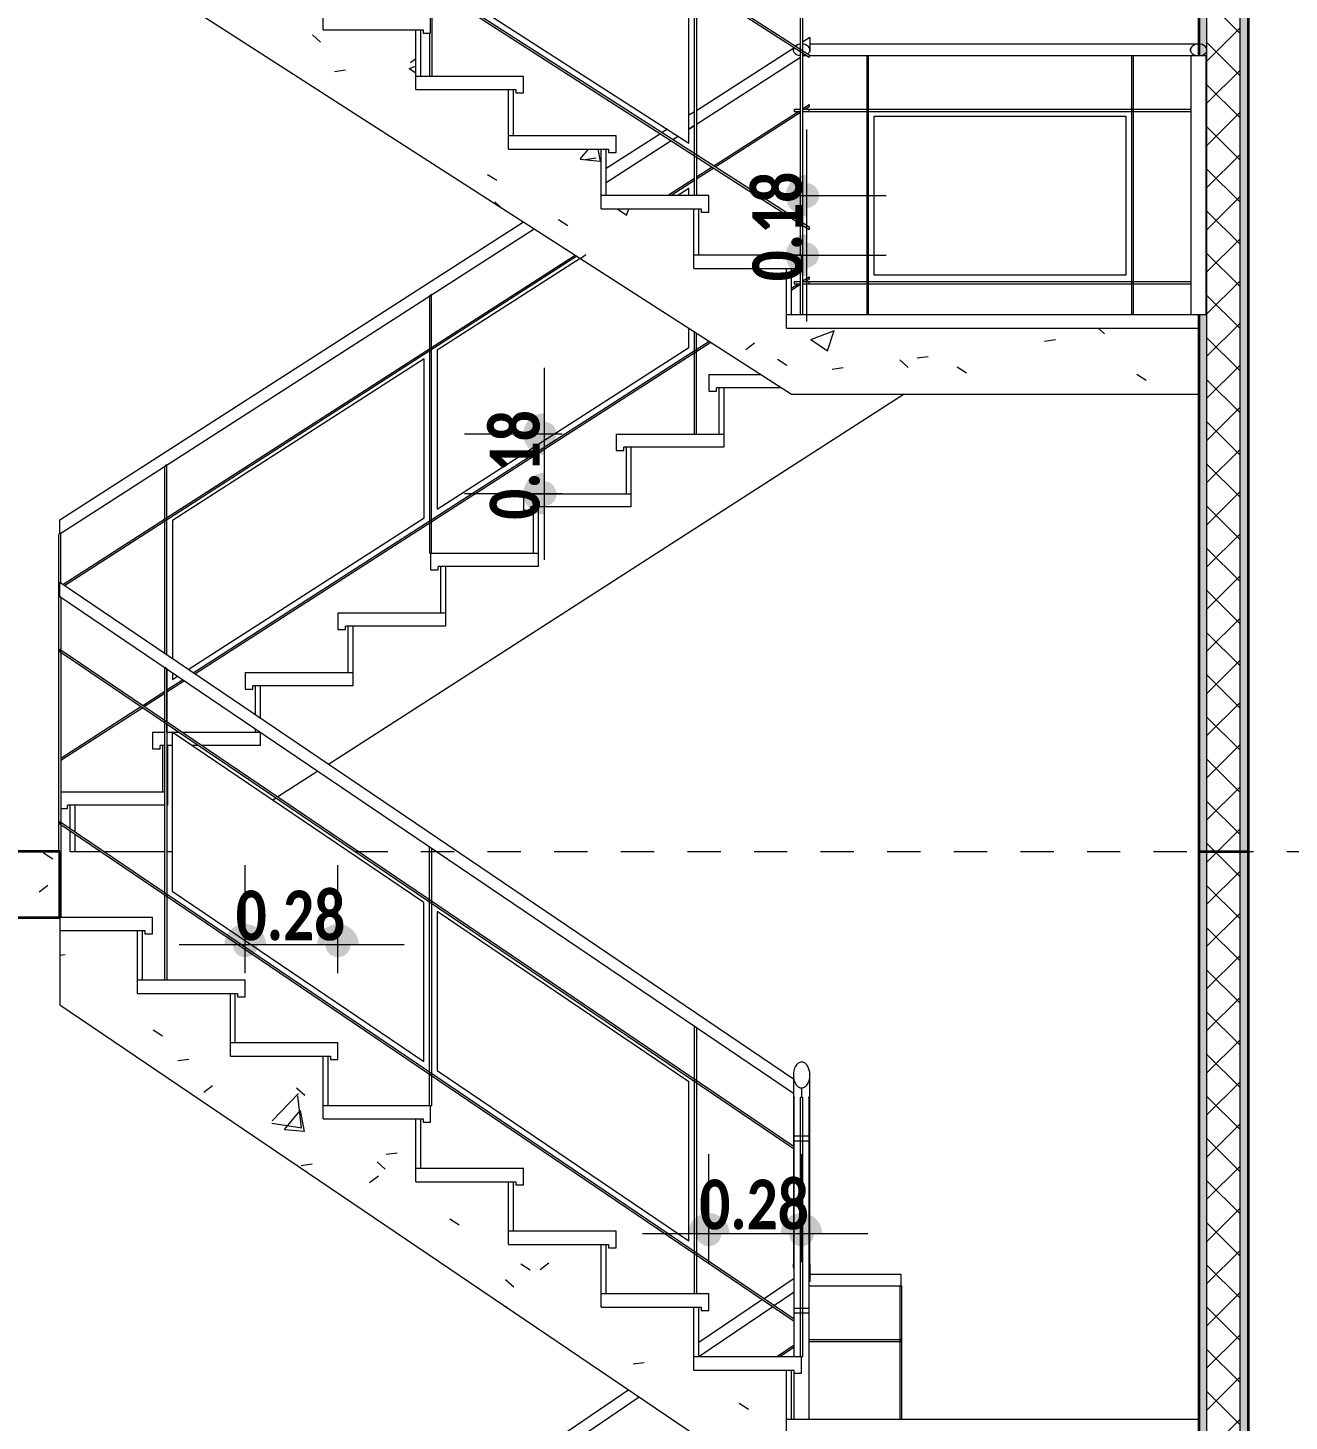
# Model space of a CAD drawing. Header units: metres. Extents: x -144 to 1000, y -717 to 29.
# Drawn here: x 346.503 to 350.29, y -639.877 to -635.694 of the extents above; entities that cross this region are included whole.
import ezdxf

# ---------------------------------------------------------------- set-up
doc = ezdxf.new("R2010")
doc.units = ezdxf.units.M
doc.linetypes.add('Punto 1 mm', pattern=[0.07499999999999998, 0, -0.07499999999999998])
doc.layers.get('0').update_dxf_attribs({"color": 1})
for name, color, linetype, lineweight in [('A-ANNO-DIMS', 1, 'Continuous', 9), ('A-FLOR', 2, 'Continuous', 9), ('A-FLOR-HRAL', 1, 'Continuous', 9), ('A-FLOR-LEVL', 51, 'Continuous', 9), ('A-FLOR-PATT', 8, 'Continuous', 50), ('A-WALL', 4, 'Continuous', 9), ('S-STRS', 1, 'Continuous', 9)]:
    doc.layers.add(name, color=color, linetype=linetype, lineweight=lineweight)
doc.layers.add('A-WALL-PATT', color=7, linetype='Continuous', lineweight=35, true_color=0x9c9c9c)
doc.styles.add('Calibri_B_2', font='calibrib.ttf', dxfattribs={"height": 0.135})

msp = doc.modelspace()

# ---------------------------------------------------------------- hatches: boundary and pattern name
at = {"layer": 'A-WALL-PATT', "true_color": 0x747474}
for points in [[(350.0187104751728, -638.1666720366891), (350.0435683758385, -638.1666720366891), (350.0435683758385, -634.9450881103955), (350.0187104751728, -634.9450881103955), (350.0187104751728, -635.7778277827063), (350.0410825857741, -635.7778277827063), (350.0410825857741, -636.5558800735423), (350.0187104751728, -636.5558800735423), (350.0187104751728, -638.0385124364736)], [(350.0187104751728, -652.1865280121972), (350.0435683758385, -652.1865280121972), (350.0435683758385, -638.1666720366891), (350.0187104751728, -638.1666720366891), (350.0187104751728, -650.898450001562)]]:
    msp.add_hatch(color=8, dxfattribs=at).paths.add_polyline_path(points)
at = {"layer": 'A-WALL-PATT', "lineweight": 5, "true_color": 0x747474}
for points in [[(350.1429999785012, -638.1666720366891), (350.1678578791668, -638.1666720366891), (350.1678578791668, -634.9450881103955), (350.1429999785012, -634.9450881103955), (350.1429999785012, -638.0385124364736)], [(350.1429999785012, -652.1865280121972), (350.1678578791668, -652.1865280121972), (350.1678578791668, -638.1666720366891), (350.1429999785012, -638.1666720366891), (350.1429999785012, -650.898450001562)]]:
    msp.add_hatch(color=8, dxfattribs=at).paths.add_polyline_path(points)

# ---------------------------------------------------------------- linework, layer by layer
at = {"linetype": 'ByBlock', "const_width": 0.09943160266323191}
for points in [[(348.8411069722549, -636.1854973536217, 1), (348.8411069722549, -636.2103552542874, 1)], [(348.0527373418279, -636.9014048927972, 1), (348.0527373418279, -636.9262627934629, 1)], [(347.4463154826715, -638.4469491786047, 1), (347.4214575820058, -638.4469491786047, 1)], [(348.838357919956, -639.3146847757278, 1), (348.8135000192904, -639.3146847757278, 1)]]:
    msp.add_lwpolyline(points, format="xyb", dxfattribs=at)
at = {"linetype": 'ByBlock'}
for points in [[(348.8411069722549, -636.3644742384174, 0.09943199999999999, 0.09943199999999999, 0.9999999999999999), (348.8411069722549, -636.3893321390831, 0, 0, 0)], [(348.0527373418279, -637.080381777593, 0.09943199999999999, 0.09943199999999999, 0.9999999999999999), (348.0527373418279, -637.1052396782586, 0, 0, 0)], [(347.1679069952204, -638.4469491786047, 0.09943199999999999, 0.09943199999999999, 0.9999999999999999), (347.1430490945547, -638.4469491786047, 0, 0, 0)], [(348.5599494325049, -639.3146847757278, 0.09943199999999999, 0.09943199999999999, 0.9999999999999999), (348.5350915318393, -639.3146847757278, 0, 0, 0)]]:
    msp.add_lwpolyline(points, format="xyseb", dxfattribs=at)
at = {"layer": 'A-ANNO-DIMS'}
for p, q in [((348.8411069722549, -635.9990630986329), (348.8411069722549, -636.5757663940719)), ((348.7865548177631, -636.1979263039509), (349.0797428186395, -636.1979263039509)), ((348.7865548177631, -636.3769031887466), (349.0797428186395, -636.3769031887466)), ((348.0527373418279, -636.7149706378011), (348.0527373418279, -637.2916739332475)), ((348.1072894963124, -636.9138338431264), (347.814101495436, -636.9138338431264)), ((348.1072894963124, -637.0928107279221), (347.814101495436, -637.0928107279221)), ((347.1554780448839, -638.5318080855839), (347.1554780448839, -638.2083133322128)), ((347.4338865323423, -638.5318080855839), (347.4338865323423, -638.2083133322128)), ((347.6327497376676, -638.4469491786047), (346.9566148395513, -638.4469491786047)), ((348.5475204821685, -639.399543682707), (348.5475204821685, -639.0760489293286)), ((348.8259289696268, -639.399543682707), (348.8259289696268, -639.0760489293286)), ((349.0247921749522, -639.3146847757278), (348.3486572768431, -639.3146847757278))]:
    msp.add_line(p, q, dxfattribs=at)
at = {"layer": 'A-FLOR', "lineweight": 35}
for p, q in [((346.5986610699745, -638.1666720366964), (342.7598671918802, -638.1666720366964)), ((346.5986610699745, -638.3655352420217), (346.5986610699745, -638.1666720366964)), ((342.7598671918802, -638.3655352420217), (346.5986610699745, -638.3655352420217))]:
    msp.add_line(p, q, dxfattribs=at)
at = {"layer": 'A-FLOR-HRAL'}
for p, q in [((346.5986610699745, -634.3286121738827), (348.8486988066413, -635.7750650046044)), ((346.5986610699745, -634.335704481088), (348.8486988066413, -635.7821573118024)), ((346.5986610699745, -634.8456565077329), (348.8486988066413, -636.2921093384473)), ((346.5986610699745, -634.8527488149382), (348.8486988066413, -636.2992016456526)), ((347.7154768310772, -634.8884020150188), (347.7154768310772, -635.8399725343668)), ((348.5049637562313, -636.1979263039582), (348.5049637562313, -635.395673642776)), ((348.5109296523931, -635.3995088617346), (348.5109296523931, -636.1979263039582)), ((347.7323802035369, -635.5545896302108), (348.4880603837789, -636.0403840317929)), ((348.4880603837789, -636.0403840317929), (348.4880603837789, -635.5631123390092)), ((348.8233437479555, -636.3769031887466), (348.8233437479555, -635.6004743352357)), ((348.8293096441173, -635.6043095541943), (348.8293096441173, -636.5558800735423)), ((347.7095109349227, -635.8399725343668), (347.7095109349227, -635.7107114509024)), ((348.5109296523931, -635.9422409173101), (348.8031896624723, -635.7543594822607)), ((348.8020920348406, -635.7565552699496), (348.8014687953744, -635.7604272522337)), ((348.8014687953744, -635.7604272522337), (348.801984074589, -635.7569032614672)), ((348.8020920348406, -635.7642992345252), (348.8014687953744, -635.7604272522337)), ((348.8036889660559, -635.7532394261987), (348.8020920348406, -635.7565552699496)), ((348.8108280484792, -635.7468229697013), (348.8078369888515, -635.7487979350815)), ((348.8155412571484, -635.7447499160014), (348.8108280484792, -635.7468229697013)), ((348.8207952927603, -635.7434629893949), (348.8155412571484, -635.7447499160014)), ((348.8197362457556, -635.7437223929999), (348.8233437479555, -635.7414032844433)), ((348.8233092909193, -635.743156313755), (348.8207952927603, -635.7434629893949)), ((348.8511845967057, -635.7235055959652), (348.8293096441173, -635.7375680654848)), ((348.8318580993125, -635.7434629893949), (348.8293441011463, -635.743156313755)), ((348.8371121349244, -635.7447499160014), (348.8318580993125, -635.7434629893949)), ((348.8418253435937, -635.7468229697013), (348.8371121349244, -635.7447499160014)), ((348.8457613853659, -635.7495781989462), (348.8418253435937, -635.7468229697013)), ((348.8487228906577, -635.7528774450154), (348.8457613853659, -635.7495781989462)), ((348.8505613572322, -635.7565552699496), (348.8487228906577, -635.7528774450154)), ((348.8511845967057, -635.7604272522337), (348.8505613572322, -635.7565552699496)), ((348.8505613572322, -635.7642992345252), (348.8511845967057, -635.7604272522337)), ((348.8506693174838, -635.7569032614672), (348.8511845967057, -635.7604272522337)), ((350.0187104751728, -635.7430267217685), (348.8511845967057, -635.7430267217685)), ((349.9944758139807, -635.7565552699496), (349.9938525745072, -635.7604272522337)), ((349.9938525745072, -635.7604272522337), (349.9944758139807, -635.7642992345252)), ((349.9963142805552, -635.7528774450154), (349.9944758139807, -635.7565552699496)), ((349.999275785847, -635.7495781989462), (349.9963142805552, -635.7528774450154)), ((350.0032118276192, -635.7468229697013), (349.999275785847, -635.7495781989462)), ((350.0079250362885, -635.7447499160014), (350.0032118276192, -635.7468229697013)), ((350.0131790719004, -635.7434629893949), (350.0079250362885, -635.7447499160014)), ((350.0187104751728, -635.7430267217685), (350.0131790719004, -635.7434629893949)), ((350.0242418784526, -635.7434629893949), (350.0187104751728, -635.7430267217685)), ((350.0294959140572, -635.7447499160014), (350.0242418784526, -635.7434629893949)), ((350.0342091227337, -635.7468229697013), (350.0294959140572, -635.7447499160014)), ((350.038145164506, -635.7495781989462), (350.0342091227337, -635.7468229697013)), ((350.0411066697905, -635.7528774450154), (350.038145164506, -635.7495781989462)), ((350.0429451363723, -635.7565552699496), (350.0411066697905, -635.7528774450154)), ((350.0435683758385, -635.7604272522337), (350.0429451363723, -635.7565552699496)), ((350.0429451363723, -635.7642992345252), (350.0435683758385, -635.7604272522337)), ((348.5109296523931, -635.9836127093265), (348.8233437479555, -635.7827750764598)), ((348.8020920348406, -635.7642992345252), (348.8039305014152, -635.7679770594593)), ((348.8039305014152, -635.7679770594593), (348.8068920067069, -635.7712763055285)), ((348.8068920067069, -635.7712763055285), (348.8108280484792, -635.7740315347662)), ((348.8108280484792, -635.7740315347662), (348.8155412571484, -635.7761045884733)), ((348.8155412571484, -635.7761045884733), (348.8207952927603, -635.7773915150726)), ((348.8207952927603, -635.7773915150726), (348.8233092909193, -635.7776981907198)), ((348.8229460215423, -635.9394041370294), (348.8229460215423, -635.7830307577285)), ((348.8293096441173, -635.7789398575012), (348.8318742488971, -635.7772911830004)), ((348.8293441011463, -635.7776981907198), (348.8318580993125, -635.7773915150726)), ((348.8310395382484, -635.7778277827063), (348.8419639835972, -635.7778277827063)), ((348.8318580993125, -635.7773915150726), (348.8371121349244, -635.7761045884733)), ((348.8371121349244, -635.7761045884733), (348.8384615294833, -635.7756128141016)), ((348.8444502593536, -635.7723352717774), (348.8457613853659, -635.7712763055285)), ((348.8457613853659, -635.7712763055285), (348.8487228906577, -635.7679770594593)), ((348.8486988066413, -635.7750650046044), (348.8486988066413, -635.7821573118024)), ((348.8486988066413, -635.7778277827063), (350.0410825857741, -635.7778277827063)), ((348.8487228906577, -635.7679770594593), (348.8505613572322, -635.7642992345252)), ((348.8511845967057, -635.7648773879816), (348.8498403884203, -635.7657415218825)), ((349.0216103636683, -635.7778277827063), (349.0216103636683, -636.5558800735423)), ((349.0275762598301, -636.5558800735423), (349.0275762598301, -635.7778277827063)), ((349.8170631849696, -635.7778277827063), (349.8170631849696, -636.5558800735423)), ((349.8230290811314, -636.5558800735423), (349.8230290811314, -635.7778277827063)), ((349.9944758139807, -635.7642992345252), (349.9963142805552, -635.7679770594593)), ((349.9963142805552, -635.7679770594593), (349.999275785847, -635.7712763055285)), ((349.9963383645716, -636.5558800735423), (349.9963383645716, -635.7778277827063)), ((349.999275785847, -635.7712763055285), (350.0032118276192, -635.7740315347662)), ((350.0032118276192, -635.7740315347662), (350.0079250362885, -635.7761045884733)), ((350.0079250362885, -635.7761045884733), (350.0131790719004, -635.7773915150726)), ((350.0131790719004, -635.7773915150726), (350.0187104751728, -635.7778277827063)), ((350.0187104751728, -635.7778277827063), (350.0242418784526, -635.7773915150726)), ((350.0242418784526, -635.7773915150726), (350.0294959140572, -635.7761045884733)), ((350.0294959140572, -635.7761045884733), (350.0342091227337, -635.7740315347662)), ((350.0342091227337, -635.7740315347662), (350.038145164506, -635.7712763055285)), ((350.038145164506, -635.7712763055285), (350.0411066697905, -635.7679770594593)), ((350.0410825857741, -636.5558800735423), (350.0410825857741, -635.7778277827063)), ((350.0411066697905, -635.7679770594593), (350.0429451363723, -635.7642992345252)), ((348.8293096441173, -635.9372308462814), (348.8486988066413, -635.9247663846661)), ((348.8486988066413, -635.9247663846661), (348.8486988066413, -635.9318586918714)), ((348.5049637562313, -635.9460761362686), (348.4880603837789, -635.956942589987)), ((348.5629876203654, -636.1084378615603), (348.8166486867101, -635.9453700331912)), ((348.8233437479555, -635.9481583724526), (348.5685038592981, -636.1119840151557)), ((348.8039545854388, -635.9394041370294), (348.8039545854388, -635.9453700331912)), ((348.8233437479555, -635.9394041370294), (348.8039545854388, -635.9394041370294)), ((348.8039545854388, -635.9453700331912), (348.8233437479555, -635.9453700331912)), ((348.8229460215423, -636.2755539766047), (348.8229460215423, -635.9453700331912)), ((349.9963383645716, -635.9394041370294), (348.8293096441173, -635.9394041370294)), ((348.8293096441173, -635.9453700331912), (349.9963383645716, -635.9453700331912)), ((348.8486988066413, -635.9318586918714), (348.8369614474993, -635.9394041370294)), ((348.8486988066413, -635.9453700331912), (348.8486988066413, -635.9394041370294)), ((349.0444796322824, -636.4365621503428), (349.0444796322824, -635.9592904575663)), ((349.0444796322824, -635.9592904575663), (349.8001598125245, -635.9592904575663)), ((349.8001598125245, -635.9592904575663), (349.8001598125245, -636.4365621503428)), ((348.4021781074678, -636.0121526247574), (348.2392825139084, -636.116871220617)), ((348.4231614845974, -635.9986633108899), (348.4076943464004, -636.0086064711547)), ((348.4880603837789, -635.9983143820107), (348.5049637562313, -635.9874479282851)), ((348.5047648930247, -635.9875757689194), (348.4880603837789, -635.9983143820107)), ((348.5047648930247, -636.0710089654137), (348.5047648930247, -635.9875757689194)), ((348.2392825139084, -636.1582430126334), (348.434356167925, -636.0328385207729)), ((348.4398724068649, -636.0292923671702), (348.4553395450546, -636.0193492068981)), ((348.5047648930247, -636.1979263039582), (348.5047648930247, -636.0781012726118)), ((348.5109296523931, -636.141903698114), (348.5574713814256, -636.1119840151557)), ((348.5629876203654, -636.1155301687584), (348.5109296523931, -636.148996005312)), ((348.4237833766363, -636.1979263039509), (348.5049637562313, -636.1457389170725)), ((348.5049637562313, -636.1528312242706), (348.4348158545015, -636.1979263039509)), ((348.487861520565, -636.1766195319549), (348.4547176530157, -636.1979263039582)), ((348.487861520565, -636.1979263039582), (348.487861520565, -636.1766195319549)), ((346.5986610699745, -637.1715564345766), (347.9907483197874, -636.2766432025571)), ((346.5986610699745, -637.212928226593), (348.0229263802446, -636.2973290985653)), ((348.8229460215423, -636.3769031887466), (348.8229460215423, -636.28264628381)), ((348.8486988066413, -636.2921093384473), (348.8486988066413, -636.2992016456526)), ((346.6073495250946, -637.3656337799446), (348.1460415937379, -636.3764745929554)), ((348.1515578326778, -636.3800207465581), (346.6127236483205, -637.3692712936434)), ((348.1615087319349, -636.3864177532203), (347.7321813403303, -636.662413933537)), ((348.8229460215423, -636.4564484708796), (348.8229460215423, -636.4266189900852)), ((348.8233437479555, -636.5558800735423), (348.8233437479555, -636.4266189900852)), ((348.7960994888251, -636.4756245656797), (348.8166486867101, -636.4624143670414)), ((348.8233437479555, -636.4652027063028), (348.7960994888251, -636.482716872885)), ((348.8039545854388, -636.4564484708796), (348.8039545854388, -636.4624143670414)), ((348.8233437479555, -636.4564484708796), (348.8039545854388, -636.4564484708796)), ((348.8039545854388, -636.4624143670414), (348.8233437479555, -636.4624143670414)), ((348.8229460215423, -636.5558800735423), (348.8229460215423, -636.4624143670414)), ((348.8293096441173, -636.4542751801316), (348.8486988066413, -636.4418107185163)), ((349.9963383645716, -636.4564484708796), (348.8293096441173, -636.4564484708796)), ((348.8293096441173, -636.4624143670414), (349.9963383645716, -636.4624143670414)), ((348.8486988066413, -636.4489030257216), (348.8369614474993, -636.4564484708796)), ((348.8486988066413, -636.4418107185163), (348.8486988066413, -636.4489030257216)), ((348.8486988066413, -636.4624143670414), (348.8486988066413, -636.4564484708796)), ((349.8001598125245, -636.4365621503428), (349.0444796322824, -636.4365621503428)), ((347.7152779678779, -636.4951030779382), (347.7093120717161, -636.498938296904)), ((347.7093120717161, -637.2717876127178), (347.7093120717161, -636.498938296904)), ((347.7152779678779, -637.2717876127178), (347.7152779678779, -636.4951030779382)), ((350.0410825857741, -636.5558800735423), (349.9963383645716, -636.5558800735423)), ((348.487861520565, -636.6538912247386), (348.487861520565, -636.5962159744929)), ((346.9991345799624, -637.6308162928078), (348.5481871867357, -636.6349967598842)), ((348.5537034256683, -636.6385429134868), (347.0045087032029, -637.6344538064993)), ((348.5047648930247, -636.9138338431264), (348.5047648930247, -636.6070824282112)), ((348.5107307891865, -636.9138338431264), (348.5107307891865, -636.6109176471698)), ((347.7321813403303, -637.1396856263207), (348.487861520565, -636.6538912247386)), ((347.7321813403303, -636.662413933537), (347.7321813403303, -637.1396856263207)), ((347.6924086992638, -636.6879820599395), (346.936728519029, -637.1737764615216)), ((347.6924086992638, -637.1652537527232), (347.6924086992638, -636.6879820599395)), ((348.5047648930247, -636.9138338431264), (348.5107307891865, -636.9138338431264)), ((346.9198251465693, -637.0064656059228), (346.9138592504075, -637.0103008248814)), ((346.9138592504075, -637.5730970768898), (346.9138592504075, -637.0103008248814)), ((346.9198251465693, -637.5771351363189), (346.9198251465693, -637.0064656059228)), ((346.936728519029, -637.1737764615216), (346.936728519029, -637.5885763047015)), ((346.9838848374836, -637.6207333781538), (347.6924086992638, -637.1652537527232)), ((346.6016440180517, -637.2110106171137), (346.5956781218899, -637.2148458360796)), ((346.5956781218899, -638.1668265640371), (346.5956781218899, -637.2148458360796)), ((346.6016440180517, -637.3617719667498), (346.6016440180517, -637.2110106171137)), ((347.7093120717161, -637.2717876127178), (347.7152779678779, -637.2717876127178)), ((348.8014687953744, -638.8507390803177), (346.5986610699745, -637.3597529370425)), ((346.6016440180517, -637.4037953911582), (346.5956781218899, -637.399757331729)), ((346.5986610699745, -637.4017763614436), (348.8014687953744, -638.8927625047261)), ((346.6016440180517, -637.4037953911582), (346.6016440180517, -638.3646602439155)), ((346.5986610699745, -637.5669455496434), (346.5986610699745, -637.5597415340351)), ((346.5986610699745, -637.5597415340351), (348.8039545854388, -639.0524102020688)), ((346.5986610699745, -637.5669455496434), (348.8039545854388, -639.0596142176844)), ((346.9196311047178, -637.6190272221036), (346.913665208556, -637.6149891626744)), ((346.913665208556, -638.5531030172831), (346.913665208556, -637.6149891626744)), ((346.9196311047178, -637.6190272221036), (346.9196311047178, -638.5531030172831)), ((346.9198251465693, -637.7771237333116), (346.9198251465693, -637.61915856072)), ((346.936728519029, -637.6305997291026), (346.936728519029, -637.6510481543053)), ((346.936728519029, -637.6510481543053), (346.9522231040444, -637.6410873496468)), ((346.84759526637, -637.7282344229723), (346.913665208556, -637.6857608887046)), ((346.9196311047178, -637.6819256697534), (346.9672917600017, -637.6512866770688)), ((346.9728124571536, -637.6548299646718), (346.9196311047178, -637.6890179769587)), ((346.913665208556, -637.69285319591), (346.8529693896032, -637.731871936671)), ((346.6016440180517, -637.8863459397514), (346.8421364972362, -637.7317436317069)), ((346.8475106204694, -637.7353811453984), (346.6016440180517, -637.8934382469567)), ((346.9198251465693, -637.8087182670977), (346.9198251465693, -637.7843277489271)), ((346.9365344771702, -637.8083198836146), (346.9365344771702, -638.2855915763982)), ((347.692214657405, -638.3198074113213), (346.9365344771702, -637.8083198836146)), ((346.5986610699745, -638.0839898834936), (346.5986610699745, -638.0767858678853)), ((346.5986610699745, -638.0767858678853), (348.8039545854388, -639.569454535919)), ((346.5986610699745, -638.0839898834936), (348.8039545854388, -639.5766585515346)), ((347.7150839260264, -638.1575664846284), (347.7091180298646, -638.1535284251993)), ((347.7091180298646, -638.929988564011), (347.7091180298646, -638.1535284251993)), ((347.7150839260264, -638.1575664846284), (347.7150839260264, -638.929988564011)), ((346.9365344771702, -638.2855915763982), (347.692214657405, -638.797079104105)), ((347.692214657405, -638.797079104105), (347.692214657405, -638.3198074113213)), ((347.7319872984715, -638.3467278075157), (347.7319872984715, -638.8239995002994)), ((348.4876674787135, -638.8582153352297), (347.7319872984715, -638.3467278075157)), ((348.5105367473277, -638.6958430699203), (348.5045708511659, -638.6918050104912)), ((348.5045708511659, -639.4953168841137), (348.5045708511659, -638.6918050104912)), ((348.5105367473277, -638.6958430699203), (348.5105367473277, -639.4953168841137)), ((347.7319872984715, -638.8239995002994), (348.4876674787135, -639.3354870280134)), ((348.4876674787135, -639.3354870280134), (348.4876674787135, -638.8582153352297)), ((348.8014687953744, -638.8378523761246), (348.8014687953744, -639.0507276773103)), ((348.8511845967057, -639.4047698130787), (348.8511845967057, -638.8378523761246)), ((348.82632669604, -638.8767261502842), (348.82632669604, -638.9054446894122)), ((347.7122950198006, -638.929988564011), (347.7150839260264, -638.929988564011)), ((348.8039545854388, -639.6837596574885), (348.8039545854388, -638.9054446894122)), ((348.8061247223429, -638.9054446894122), (348.8039545854388, -638.9054446894122)), ((348.8285238339938, -638.9054446894122), (348.8225579378393, -638.9054446894122)), ((348.8225579378393, -639.6837596574885), (348.8225579378393, -638.9054446894122)), ((348.8285238339938, -638.9054446894122), (348.8285238339938, -639.6837596574885)), ((348.8486988066413, -638.9054446894122), (348.8455534931979, -638.9054446894122)), ((348.8486988066413, -639.8722024308488), (348.8486988066413, -638.9054446894122)), ((348.8486988066413, -639.0217952510836), (348.8039545854388, -639.0217952510836)), ((348.8014687953744, -639.0579316929186), (348.8014687953744, -639.4047698130787)), ((348.8039545854388, -639.0351234022207), (348.8486988066413, -639.0351234022207)), ((348.8498940133702, -639.4164025330363), (348.8511845967057, -639.4155289924936)), ((348.8511845967057, -639.4362346258174), (349.1244135643772, -639.4362346258174)), ((349.1244135643772, -639.4362346258174), (349.1244135643772, -639.4710356867479)), ((348.7138635121353, -639.5084757494449), (348.8039545854388, -639.447496962978)), ((348.8511845967057, -639.4575524168947), (348.8486988066413, -639.4592349416605)), ((348.8486988066413, -639.4710356867479), (349.1273965124617, -639.4710356867479)), ((349.1214306162999, -639.4710356867479), (349.1214306162999, -639.8722024308488)), ((349.1273965124617, -639.8722024308488), (349.1273965124617, -639.4710356867479)), ((348.7085418458935, -639.5120777572563), (348.517691001374, -639.6412565145918)), ((348.8039545854388, -639.4895203873791), (348.7449065651942, -639.5294874616491)), ((348.517691001374, -639.6832799389929), (348.7395848989524, -639.5330894694605)), ((348.8486988066413, -639.5388395849266), (348.8039545854388, -639.5388395849266)), ((348.8039545854388, -639.5521677360709), (348.8486988066413, -639.5521677360709)), ((348.7503626304804, -639.6837596574885), (348.8039545854388, -639.6474855599706)), ((349.1244135643772, -639.6326120410711), (348.8486988066413, -639.6326120410711)), ((349.1244135643772, -639.6385779372329), (348.8486988066413, -639.6385779372329)), ((349.1244135643772, -639.6326120410711), (349.1244135643772, -639.6385779372329)), ((348.8039545854388, -639.6546895755862), (348.7610059629567, -639.6837596574885)), ((348.8259289696268, -639.6837596574885), (348.8285238339938, -639.6837596574885)), ((348.8039545854388, -639.8722024308488), (348.8039545854388, -639.7334754588198)), ((348.307544725654, -639.7834955223559), (346.5986610699745, -640.9401656310117)), ((346.5986610699745, -640.9821890554201), (348.3385877787202, -639.8045072345601))]:
    msp.add_line(p, q, dxfattribs=at)
for points, knots in [([(348.8511845967057, -635.7235055959652), (348.8511845967057, -635.7235099304132), (348.8511845967057, -635.7238522736704), (348.8511845967057, -635.7253975539177), (348.8511845967057, -635.7278823726417), (348.8511845967057, -635.7322853410121), (348.8511845967057, -635.7394307692491), (348.8511845967057, -635.7481579683415), (348.8511845967057, -635.755405727931), (348.8511845967057, -635.7606727491846), (348.8511845967057, -635.7640895356278), (348.8511845967057, -635.7648708863096), (348.8511845967057, -635.7648773879816)], [0, 0, 0, 0, 0.07142857142857142, 0.1428571428571428, 0.2142857142857143, 0.2857142857142857, 0.4285714285714285, 0.5714285714285714, 0.6785714285714286, 0.7857142857142857, 0.8928571428571428, 1, 1, 1, 1]), ([(349.9944758139807, -635.7642992345252), (349.9940622811243, -635.7630303426092), (349.9936621131399, -635.7605466979483), (349.9940255568124, -635.75806305328), (349.9943671159833, -635.756905416875)], [0.4285714285714285, 0.4285714285714285, 0.4285714285714285, 0.4285714285714285, 0.5, 0.5648734118704691, 0.5648734118704691, 0.5648734118704691, 0.5648734118704691]), ([(346.5986610699745, -637.212928226593), (346.5986610699745, -637.212923892145), (346.5986610699745, -637.2125815488878), (346.5986610699745, -637.2110362686406), (346.5986610699745, -637.2085514499238), (346.5986610699745, -637.2041484815461), (346.5986610699745, -637.1970030533091), (346.5986610699745, -637.188275854224), (346.5986610699745, -637.1810280946272), (346.5986610699745, -637.175761073381), (346.5986610699745, -637.1723442869304), (346.5986610699745, -637.1715629362559), (346.5986610699745, -637.1715564345766)], [0, 0, 0, 0, 0.07142857142857142, 0.1428571428571428, 0.2142857142857143, 0.2857142857142857, 0.4285714285714285, 0.5714285714285714, 0.6785714285714286, 0.7857142857142857, 0.8928571428571428, 1, 1, 1, 1]), ([(346.5986610699745, -637.4017763614436), (346.5986610699745, -637.4017719587252), (346.5986610699745, -637.4014242233432), (346.5986610699745, -637.3998546039336), (346.5986610699745, -637.3973306477171), (346.5986610699745, -637.39285832975), (346.5986610699745, -637.3856003564113), (346.5986610699745, -637.3767356983196), (346.5986610699745, -637.3693737818364), (346.5986610699745, -637.3640238016058), (346.5986610699745, -637.3605531985711), (346.5986610699745, -637.3597595411236), (346.5986610699745, -637.3597529370425)], [0, 0, 0, 0, 0.07142857142857142, 0.1428571428571428, 0.2142857142857143, 0.2857142857142857, 0.4285714285714285, 0.5714285714285714, 0.6785714285714286, 0.7857142857142857, 0.8928571428571428, 1, 1, 1, 1]), ([(348.82632669604, -638.7989786019723), (348.8244366670021, -638.7989867474505), (348.8207629468213, -638.7996300926795), (348.8154464422166, -638.8025340463544), (348.8106988272245, -638.8072036169367), (348.8054024439168, -638.8154778607975), (348.8012639692513, -638.8289057839036), (348.8012660078582, -638.8453064996254), (348.8048809183799, -638.858926188758), (348.8105297612617, -638.8688262580733), (348.8167285664074, -638.8741706084954), (348.8221340415964, -638.8763551893396), (348.8249091742598, -638.8767200411792), (348.82632669604, -638.8767261502842)], [0, 0, 0, 0, 0.07142857142857142, 0.1428571428571428, 0.2142857142857143, 0.2857142857142857, 0.4285714285714285, 0.5714285714285714, 0.6785714285714286, 0.7857142857142857, 0.8928571428571428, 0.9464285714285714, 1, 1, 1, 1]), ([(348.82632669604, -638.8767261502842), (348.8282167250707, -638.876718004806), (348.8318904452515, -638.8760746595697), (348.8372069498635, -638.8731707059021), (348.8419545648483, -638.8685011353198), (348.847250948156, -638.860226891459), (348.8513894228288, -638.8467989683456), (348.8513873842146, -638.8303982526238), (348.8477724737002, -638.8167785634985), (348.8421236308111, -638.8068784941831), (348.8359248256654, -638.801534143761), (348.8305193504764, -638.7993495629096), (348.827744217813, -638.7989847110773), (348.82632669604, -638.7989786019723)], [0, 0, 0, 0, 0.07142857142857142, 0.1428571428571428, 0.2142857142857143, 0.2857142857142857, 0.4285714285714285, 0.5714285714285714, 0.6785714285714286, 0.7857142857142857, 0.8928571428571428, 0.9464285714285714, 1, 1, 1, 1]), ([(348.8014687953744, -638.8507390803177), (348.8014687953744, -638.850743483036), (348.8014687953744, -638.8510912184254), (348.8014687953744, -638.8526608378277), (348.8014687953744, -638.8551847940369), (348.8014687953744, -638.859657112004), (348.8014687953744, -638.8669150853427), (348.8014687953744, -638.8757797434416), (348.8014687953744, -638.8831416599248), (348.8014687953744, -638.8884916401482), (348.8014687953744, -638.8919622431902), (348.8014687953744, -638.8927559006377), (348.8014687953744, -638.8927625047261)], [0, 0, 0, 0, 0.07142857142857142, 0.1428571428571428, 0.2142857142857143, 0.2857142857142857, 0.4285714285714285, 0.5714285714285714, 0.6785714285714286, 0.7857142857142857, 0.8928571428571428, 1, 1, 1, 1]), ([(348.8511845967057, -639.4155289924936), (348.8511845967057, -639.4155333952119), (348.8511845967057, -639.415881130594), (348.8511845967057, -639.4174507500109), (348.8511845967057, -639.41997470622), (348.8511845967057, -639.4244470241799), (348.8511845967057, -639.4317049975186), (348.8511845967057, -639.4405696556248), (348.8511845967057, -639.4479315721007), (348.8511845967057, -639.4532815523241), (348.8511845967057, -639.4567521553661), (348.8511845967057, -639.4575458128209), (348.8511845967057, -639.4575524168947)], [0, 0, 0, 0, 0.07142857142857142, 0.1428571428571428, 0.2142857142857143, 0.2857142857142857, 0.4285714285714285, 0.5714285714285714, 0.6785714285714286, 0.7857142857142857, 0.8928571428571428, 1, 1, 1, 1])]:
    msp.add_open_spline(points, degree=3, knots=knots, dxfattribs=at)
for points in [[(348.8039332957321, -639.4216332764306), (348.8031263755163, -639.4190134836215), (348.8018850184433, -639.4134941325362), (348.8014717269596, -639.4076784177566), (348.8014718196262, -639.4047703735384)], [(348.8511815724466, -639.404769252619), (348.8511814797873, -639.4076772968299), (348.8507678176518, -639.413493758894), (348.8495283138525, -639.4190153518255), (348.848721449305, -639.4216351486655)]]:
    msp.add_open_spline(points, degree=3, dxfattribs=at)
at = {"layer": 'A-FLOR-LEVL', "color": 251, "linetype": 'Punto 1 mm', "true_color": 0x6c6c6c}
msp.add_line((347.4832599765193, -638.1666720366891), (354.0183689237581, -638.1666720366891), dxfattribs=at)
at = {"layer": 'A-FLOR-PATT', "color": 8, "lineweight": 5, "true_color": 0x828282}
for p, q in [((346.5493434302095, -638.1712145141107), (346.5774616087926, -638.1891277694783)), ((346.5366686353716, -638.2880386964214), (346.5631185727159, -638.2677429456642))]:
    msp.add_line(p, q, dxfattribs=at)
at = {"layer": 'A-WALL'}
for p, q in [((350.0435683758385, -652.1865280121972), (350.0435683758385, -602.9281120528292)), ((350.1429999785012, -652.1865280121972), (350.1429999785012, -602.9281120528292))]:
    msp.add_line(p, q, dxfattribs=at)
at = {"layer": 'A-WALL', "lineweight": 35}
for p, q in [((350.1678578791668, -652.1865280121972), (350.1678578791668, -602.9281120528292)), ((350.0187104751728, -633.3342961472488), (350.0187104751728, -635.7778277827063)), ((350.0187104751728, -636.5558800735423), (350.0187104751728, -652.1865280121972)), ((350.0187104751728, -638.1666720366891), (350.1678578791668, -638.1666720366891))]:
    msp.add_line(p, q, dxfattribs=at)
at = {"layer": 'A-WALL-PATT', "color": 1, "lineweight": 5, "true_color": 0xff0000}
for p, q in [((350.1429999785012, -635.7114259284178), (350.0435683758385, -635.6119943257552)), ((350.0435683758385, -635.79397791714), (350.1429999785012, -635.6945463144773)), ((350.1429999785012, -635.837981697329), (350.0435683758385, -635.7385500946664)), ((350.0435683758385, -635.9205336860512), (350.1429999785012, -635.8211020833885)), ((350.1429999785012, -635.9645374662475), (350.0435683758385, -635.8651058635776)), ((350.0435683758385, -636.0470894549696), (350.1429999785012, -635.9476578522997)), ((350.1429999785012, -636.0910932351587), (350.0435683758385, -635.9916616324888)), ((350.0435683758385, -636.1736452238808), (350.1429999785012, -636.0742136212109)), ((350.1429999785012, -636.2176490040699), (350.0435683758385, -636.1182174014073)), ((350.0435683758385, -636.300200992792), (350.1429999785012, -636.2007693901294)), ((350.1429999785012, -636.3442047729811), (350.0435683758385, -636.2447731703185)), ((350.0435683758385, -636.4267567617032), (350.1429999785012, -636.3273251590406)), ((350.1429999785012, -636.4707605418923), (350.0435683758385, -636.3713289392297)), ((350.0435683758385, -636.5533125306144), (350.1429999785012, -636.4538809279518)), ((350.1429999785012, -636.5973163108108), (350.0435683758385, -636.4978847081481)), ((350.0435683758385, -636.6798682995329), (350.1429999785012, -636.580436696863)), ((350.1429999785012, -636.723872079722), (350.0435683758385, -636.6244404770594)), ((350.0435683758385, -636.8064240684441), (350.1429999785012, -636.7069924657815)), ((350.1429999785012, -636.8504278486332), (350.0435683758385, -636.7509962459778)), ((350.0435683758385, -636.9329798373553), (350.1429999785012, -636.8335482346927)), ((350.1429999785012, -636.9769836175517), (350.0435683758385, -636.877552014889)), ((350.0435683758385, -637.0595356062665), (350.1429999785012, -636.9601040036111)), ((350.1429999785012, -637.1035393864629), (350.0435683758385, -637.0041077838002)), ((350.0435683758385, -637.186091375185), (350.1429999785012, -637.0866597725224)), ((350.1429999785012, -637.2300951553814), (350.0435683758385, -637.1306635527114)), ((350.0435683758385, -637.3126471440962), (350.1429999785012, -637.2132155414336)), ((350.1429999785012, -637.3566509242926), (350.0435683758385, -637.2572193216299)), ((350.0435683758385, -637.4392029130074), (350.1429999785012, -637.339771310352)), ((350.1429999785012, -637.4832066932038), (350.0435683758385, -637.3837750905411)), ((350.0435683758385, -637.5657586819259), (350.1429999785012, -637.4663270792632)), ((350.1429999785012, -637.609762462115), (350.0435683758385, -637.5103308594523)), ((350.0435683758385, -637.6923144508371), (350.1429999785012, -637.5928828481744)), ((350.1429999785012, -637.7363182310335), (350.0435683758385, -637.6368866283635)), ((350.0435683758385, -637.8188702197556), (350.1429999785012, -637.7194386170856)), ((350.1429999785012, -637.8628739999447), (350.0435683758385, -637.7634423972747)), ((350.0435683758385, -637.9454259886668), (350.1429999785012, -637.8459943859968)), ((350.1429999785012, -637.9894297688559), (350.0435683758385, -637.8899981661932)), ((350.0435683758385, -638.071981757578), (350.1429999785012, -637.9725501549153)), ((350.1429999785012, -638.1159855377671), (350.0435683758385, -638.0165539351044)), ((350.0754338656459, -638.1666720366891), (350.1429999785012, -638.0991059238265)), ((350.1429999785012, -638.2425413066856), (350.0435683758385, -638.1431097040229)), ((350.0435683758385, -638.1985375264892), (350.0754338656459, -638.1666720366891)), ((350.0435683758385, -638.3250932954077), (350.1429999785012, -638.2256616927377)), ((350.1429999785012, -638.3690970755968), (350.0435683758385, -638.2696654729341)), ((350.0435683758385, -638.4516490643189), (350.1429999785012, -638.3522174616489)), ((350.1429999785012, -638.495652844508), (350.0435683758385, -638.3962212418526)), ((350.0435683758385, -638.5782048332301), (350.1429999785012, -638.4787732305674)), ((350.1429999785012, -638.6222086134192), (350.0435683758385, -638.5227770107638)), ((350.0435683758385, -638.7047606021413), (350.1429999785012, -638.6053289994786)), ((350.1429999785012, -638.7487643823376), (350.0435683758385, -638.649332779675)), ((350.0435683758385, -638.8313163710525), (350.1429999785012, -638.7318847683971)), ((350.1429999785012, -638.8753201512488), (350.0435683758385, -638.7758885485862)), ((350.0435683758385, -638.957872139971), (350.1429999785012, -638.8584405373083)), ((350.1429999785012, -639.0018759201673), (350.0435683758385, -638.9024443174974)), ((350.0435683758385, -639.0844279088822), (350.1429999785012, -638.9849963062195)), ((350.1429999785012, -639.1284316890785), (350.0435683758385, -639.0290000864159)), ((350.0435683758385, -639.2109836778006), (350.1429999785012, -639.111552075138)), ((350.1429999785012, -639.2549874579897), (350.0435683758385, -639.1555558553271)), ((350.0435683758385, -639.3375394467118), (350.1429999785012, -639.2381078440492)), ((350.1429999785012, -639.3815432269082), (350.0435683758385, -639.2821116242383)), ((350.0435683758385, -639.4640952156303), (350.1429999785012, -639.3646636129604)), ((350.1429999785012, -639.5080989958194), (350.0435683758385, -639.4086673931495)), ((350.0435683758385, -639.5906509845415), (350.1429999785012, -639.4912193818716)), ((350.1429999785012, -639.6346547647306), (350.0435683758385, -639.535223162068)), ((350.0435683758385, -639.7172067534527), (350.1429999785012, -639.6177751507901)), ((350.1429999785012, -639.7612105336418), (350.0435683758385, -639.6617789309792)), ((350.0435683758385, -639.8437625223639), (350.1429999785012, -639.7443309197013)), ((350.1429999785012, -639.887766302553), (350.0435683758385, -639.7883346998904)), ((350.0435683758385, -639.9703182912751), (350.1429999785012, -639.8708866886125))]:
    msp.add_line(p, q, dxfattribs=at)
at = {"layer": 'S-STRS'}
for p, q in [((346.5986610699745, -635.3817299705304), (348.7963281023747, -636.7945159199342)), ((347.389142311147, -635.7007682906376), (347.389142311147, -635.5217914058419)), ((347.7122950198006, -635.7107114509024), (347.7122950198006, -635.6609956495784)), ((347.389142311147, -635.7007682906376), (347.6894257511865, -635.7007682906376)), ((347.6675507985981, -635.8797451754333), (347.6675507985981, -635.7007682906376)), ((347.6824655389989, -635.8399725343668), (347.6824655389989, -635.7007682906376)), ((347.6894257511865, -635.7007682906376), (347.6894257511865, -635.7107114509024)), ((347.6894257511865, -635.7107114509024), (347.7122950198006, -635.7107114509024)), ((347.9907035072517, -635.8399725343668), (347.6675507985981, -635.8399725343668)), ((347.9907035072517, -635.8896883356981), (347.9907035072517, -635.8399725343668)), ((347.6675507985981, -635.8797451754333), (347.9678342386449, -635.8797451754333)), ((347.9459592860564, -636.0587220602217), (347.9459592860564, -635.8797451754333)), ((347.9608740264573, -636.0189494191625), (347.9608740264573, -635.8797451754333)), ((347.9678342386449, -635.8797451754333), (347.9678342386449, -635.8896883356981)), ((347.9678342386449, -635.8896883356981), (347.9907035072517, -635.8896883356981)), ((348.2691119947101, -636.0189494191625), (347.9459592860564, -636.0189494191625)), ((348.2691119947101, -636.0686652204938), (348.2691119947101, -636.0189494191625)), ((347.9459592860564, -636.0587220602217), (348.2462427261032, -636.0587220602217)), ((348.2243677735148, -636.2376989450174), (348.2243677735148, -636.0587220602217)), ((348.2392825139084, -636.1979263039509), (348.2392825139084, -636.0587220602217)), ((348.2462427261032, -636.0587220602217), (348.2462427261032, -636.0686652204938)), ((348.2462427261032, -636.0686652204938), (348.2691119947101, -636.0686652204938)), ((348.5475204821685, -636.1979263039509), (348.2243677735148, -636.1979263039509)), ((348.5475204821685, -636.2476421052895), (348.5475204821685, -636.1979263039509)), ((348.2243677735148, -636.2376989450174), (348.5246512135543, -636.2376989450174)), ((348.5027762609732, -636.4166758298131), (348.5027762609732, -636.2376989450174)), ((348.517691001374, -636.3769031887466), (348.517691001374, -636.2376989450174)), ((348.5246512135543, -636.2376989450174), (348.5246512135543, -636.2476421052895)), ((348.5246512135543, -636.2476421052895), (348.5475204821685, -636.2476421052895)), ((348.8259289696268, -636.3769031887466), (348.5027762609732, -636.3769031887466)), ((348.8259289696268, -636.4266189900852), (348.8259289696268, -636.3769031887466)), ((348.5027762609732, -636.4166758298131), (348.8030597010127, -636.4166758298131)), ((348.7811847484243, -636.5956527146088), (348.7811847484243, -636.4166758298131)), ((348.7960994888251, -636.5558800735423), (348.7960994888251, -636.4166758298131)), ((348.8030597010127, -636.4166758298131), (348.8030597010127, -636.4266189900852)), ((348.8030597010127, -636.4266189900852), (348.8259289696268, -636.4266189900852)), ((349.9963383645716, -636.5558800735423), (348.7811847484243, -636.5558800735423)), ((350.0191082015788, -636.7945159199342), (350.0191082015788, -636.5558800735423)), ((348.7811847484243, -636.5956527146088), (350.0191082015788, -636.5956527146088)), ((348.5475204821685, -636.734856958338), (348.7035252732146, -636.734856958338)), ((348.5475204821685, -636.734856958338), (348.5475204821685, -636.7845727596693)), ((349.1339383243374, -636.7945159199342), (347.4053387626388, -637.9057584953086)), ((348.5475204821685, -636.7845727596693), (348.5703897507826, -636.7845727596693)), ((348.765393825988, -636.7746295994045), (348.5703897507826, -636.7746295994045)), ((348.5703897507826, -636.7845727596693), (348.5703897507826, -636.7746295994045)), ((348.5773499629629, -636.7746295994045), (348.5773499629629, -636.9138338431264)), ((348.5922647033638, -636.7746295994045), (348.5922647033638, -636.953606484193)), ((348.7963281023747, -636.7945159199342), (350.0191082015788, -636.7945159199342)), ((348.2691119947101, -636.9138338431264), (348.5047648930247, -636.9138338431264)), ((348.2691119947101, -636.9138338431264), (348.2691119947101, -636.9635496444578)), ((348.5107307891865, -636.9138338431264), (348.5922647033638, -636.9138338431264)), ((348.2691119947101, -636.9635496444578), (348.2919812633243, -636.9635496444578)), ((348.5922647033638, -636.953606484193), (348.2919812633243, -636.953606484193)), ((348.2919812633243, -636.9635496444578), (348.2919812633243, -636.953606484193)), ((348.2989414755118, -636.953606484193), (348.2989414755118, -637.0928107279221)), ((348.3138562159127, -636.953606484193), (348.3138562159127, -637.1325833689887)), ((347.9907035072517, -637.0928107279221), (348.3138562159127, -637.0928107279221)), ((347.9907035072517, -637.0928107279221), (347.9907035072517, -637.1425265292535)), ((347.9907035072517, -637.1425265292535), (348.0135727758732, -637.1425265292535)), ((348.3138562159127, -637.1325833689887), (348.0135727758732, -637.1325833689887)), ((348.0135727758732, -637.1425265292535), (348.0135727758732, -637.1325833689887)), ((348.0205329880534, -637.1325833689887), (348.0205329880534, -637.2717876127178)), ((348.0354477284543, -637.1325833689887), (348.0354477284543, -637.3115602537844)), ((347.7122950198006, -637.2717876127178), (347.7122950198006, -637.3215034140492)), ((347.7152779678779, -637.2717876127178), (348.0354477284543, -637.2717876127178)), ((348.0354477284543, -637.3115602537844), (347.7351642884075, -637.3115602537844)), ((347.7351642884075, -637.3215034140492), (347.7351642884075, -637.3115602537844)), ((347.7421245005951, -637.3115602537844), (347.7421245005951, -637.4507644975135)), ((347.7570392409959, -637.3115602537844), (347.7570392409959, -637.4905371385801)), ((347.7122950198006, -637.3215034140492), (347.7351642884075, -637.3215034140492)), ((347.4338865323423, -637.4507644975135), (347.7570392409959, -637.4507644975135)), ((347.4338865323423, -637.4507644975135), (347.4338865323423, -637.5004802988449)), ((347.4338865323423, -637.5004802988449), (347.4567558009564, -637.5004802988449)), ((347.7570392409959, -637.4905371385801), (347.4567558009564, -637.4905371385801)), ((347.4567558009564, -637.5004802988449), (347.4567558009564, -637.4905371385801)), ((347.4637160131367, -637.4905371385801), (347.4637160131367, -637.629741382302)), ((347.4786307535448, -637.4905371385801), (347.4786307535448, -637.6695140233685)), ((347.1554780448839, -637.629741382302), (347.4786307535448, -637.629741382302)), ((347.1554780448839, -637.629741382302), (347.1554780448839, -637.6794571836333)), ((347.1554780448839, -637.6794571836333), (347.1783473134981, -637.6794571836333)), ((347.4786307535448, -637.6695140233685), (347.1783473134981, -637.6695140233685)), ((347.1783473134981, -637.6794571836333), (347.1783473134981, -637.6695140233685)), ((347.1853075256856, -637.6695140233685), (347.1853075256856, -637.7568287809161)), ((347.2002222660792, -637.6695140233685), (347.2002222660792, -637.7669239294962)), ((346.8770695574256, -637.8087182670977), (346.913665208556, -637.8087182670977)), ((346.8770695574256, -637.8087182670977), (346.8770695574256, -637.858434068429)), ((346.9198251465693, -637.8087182670977), (346.9365344771702, -637.8087182670977)), ((346.9371230555605, -637.8087182670977), (346.9558601037695, -637.8087182670977)), ((346.9665034362531, -637.8087182670977), (347.1998838094348, -637.8087182670977)), ((347.1853075256856, -637.7988105594602), (347.1853075256856, -637.8087182670977)), ((347.2002222660792, -637.8089473538973), (347.2002222660792, -637.8484909081642)), ((346.913665208556, -637.8484909081642), (346.8999388260397, -637.8484909081642)), ((346.8999388260397, -637.858434068429), (346.8999388260397, -637.8484909081642)), ((346.9068990382273, -637.8484909081642), (346.9068990382273, -637.9876951518934)), ((346.9365344771702, -637.8484909081642), (346.9196311047178, -637.8484909081642)), ((346.9218137786281, -637.8484909081642), (346.9218137786281, -638.0274677929599)), ((347.014620865162, -637.8484909081642), (346.9958838169457, -637.8484909081642)), ((347.2002222660792, -637.8484909081642), (347.0252641976456, -637.8484909081642)), ((346.8770695574256, -637.858434068429), (346.8999388260397, -637.858434068429)), ((347.3734959426781, -637.9262288795696), (347.2537994490465, -638.0031766254731)), ((346.6016440180517, -637.9876951518934), (346.913665208556, -637.9876951518934)), ((346.9196311047178, -637.9876951518934), (346.9218137786281, -637.9876951518934)), ((347.2483406799126, -638.0066858342077), (347.2387307930965, -638.012863618588)), ((346.6016440180517, -638.0374109532247), (346.6215303385814, -638.0374109532247)), ((346.913665208556, -638.0274677929599), (346.6215303385814, -638.0274677929599)), ((346.6215303385814, -638.0374109532247), (346.6215303385814, -638.0274677929599)), ((346.6284905507689, -638.0274677929599), (346.6284905507689, -638.096976165031)), ((346.6434052911698, -638.0274677929599), (346.6434052911698, -638.1070713136039)), ((346.9196311047178, -638.0274677929599), (346.9218137786281, -638.0274677929599)), ((346.6284905507689, -638.1041801806393), (346.6284905507689, -638.1666720366891)), ((346.6434052911698, -638.1142753292122), (346.6434052911698, -638.1666720366891)), ((346.6284905507689, -638.1666720366891), (346.7208170582214, -638.1666720366891)), ((346.7314603906977, -638.1666720366891), (346.913665208556, -638.1666720366891)), ((346.9196311047178, -638.1666720366891), (346.9365344771702, -638.1666720366891)), ((346.5986610699745, -638.3646602439155), (346.5986610699745, -638.6268254137001)), ((346.8770695574256, -638.3646602439155), (346.5986610699745, -638.3646602439155)), ((346.8770695574256, -638.4143760452469), (346.8770695574256, -638.3646602439155)), ((346.5986610699745, -638.404432884982), (346.8542002888187, -638.404432884982)), ((346.8323253362303, -638.5928756583423), (346.8323253362303, -638.404432884982)), ((346.8472400766311, -638.5531030172831), (346.8472400766311, -638.404432884982)), ((346.8542002888187, -638.404432884982), (346.8542002888187, -638.4143760452469)), ((346.8542002888187, -638.4143760452469), (346.8770695574256, -638.4143760452469)), ((347.1554780448839, -638.5531030172831), (346.8323253362303, -638.5531030172831)), ((347.1554780448839, -638.6028188186144), (347.1554780448839, -638.5531030172831)), ((346.8323253362303, -638.5928756583423), (347.1326087762698, -638.5928756583423)), ((347.1107338236814, -638.7813184317172), (347.1107338236814, -638.5928756583423)), ((347.1256485640822, -638.7415457906507), (347.1256485640822, -638.5928756583423)), ((347.1326087762698, -638.5928756583423), (347.1326087762698, -638.6028188186144)), ((347.1326087762698, -638.6028188186144), (347.1554780448839, -638.6028188186144)), ((346.5986610699745, -638.6268254137001), (348.7911663559187, -640.1108382772479)), ((347.4338865323423, -638.7415457906507), (347.1107338236814, -638.7415457906507)), ((347.4338865323423, -638.791261591982), (347.4338865323423, -638.7415457906507)), ((347.1107338236814, -638.7813184317172), (347.4110172637281, -638.7813184317172)), ((347.389142311147, -638.9697612050775), (347.389142311147, -638.7813184317172)), ((347.4040570515406, -638.929988564011), (347.4040570515406, -638.7813184317172)), ((347.4110172637281, -638.7813184317172), (347.4110172637281, -638.791261591982)), ((347.4110172637281, -638.791261591982), (347.4338865323423, -638.791261591982)), ((347.7122950198006, -638.929988564011), (347.389142311147, -638.929988564011)), ((347.7122950198006, -638.9797043653496), (347.7122950198006, -638.929988564011)), ((347.389142311147, -638.9697612050775), (347.6894257511865, -638.9697612050775)), ((347.6675507985981, -639.158203978445), (347.6675507985981, -638.9697612050775)), ((347.6824655389989, -639.1184313373858), (347.6824655389989, -638.9697612050775)), ((347.6894257511865, -638.9697612050775), (347.6894257511865, -638.9797043653496)), ((347.6894257511865, -638.9797043653496), (347.7122950198006, -638.9797043653496)), ((347.9907035072517, -639.1184313373858), (347.6675507985981, -639.1184313373858)), ((347.9907035072517, -639.1681471387171), (347.9907035072517, -639.1184313373858)), ((347.6675507985981, -639.158203978445), (347.9678342386449, -639.158203978445)), ((347.9459592860564, -639.3466467518199), (347.9459592860564, -639.158203978445)), ((347.9608740264573, -639.3068741107534), (347.9608740264573, -639.158203978445)), ((347.9678342386449, -639.158203978445), (347.9678342386449, -639.1681471387171)), ((347.9678342386449, -639.1681471387171), (347.9907035072517, -639.1681471387171)), ((348.2691119947101, -639.3068741107534), (347.9459592860564, -639.3068741107534)), ((348.2691119947101, -639.3565899120774), (348.2691119947101, -639.3068741107534)), ((347.9459592860564, -639.3466467518199), (348.2462427261032, -639.3466467518199)), ((348.2243677735148, -639.5350895251802), (348.2243677735148, -639.3466467518199)), ((348.2392825139084, -639.4953168841137), (348.2392825139084, -639.3466467518199)), ((348.2462427261032, -639.3466467518199), (348.2462427261032, -639.3565899120774)), ((348.2462427261032, -639.3565899120774), (348.2691119947101, -639.3565899120774)), ((348.5475204821685, -639.4953168841137), (348.2243677735148, -639.4953168841137)), ((348.5475204821685, -639.5450326854523), (348.5475204821685, -639.4953168841137)), ((348.2243677735148, -639.5350895251802), (348.5246512135543, -639.5350895251802)), ((348.5027762609732, -639.7235322985478), (348.5027762609732, -639.5350895251802)), ((348.517691001374, -639.6837596574885), (348.517691001374, -639.5350895251802)), ((348.5246512135543, -639.5350895251802), (348.5246512135543, -639.5450326854523)), ((348.5246512135543, -639.5450326854523), (348.5475204821685, -639.5450326854523)), ((348.8259289696268, -639.6837596574885), (348.5027762609732, -639.6837596574885)), ((348.8259289696268, -639.7334754588198), (348.8259289696268, -639.6837596574885)), ((348.5027762609732, -639.7235322985478), (348.8030597010127, -639.7235322985478)), ((348.7811847484243, -639.9119750719153), (348.7811847484243, -639.7235322985478)), ((348.7960994888251, -639.8722024308488), (348.7960994888251, -639.7235322985478)), ((348.8030597010127, -639.7235322985478), (348.8030597010127, -639.7334754588198)), ((348.8030597010127, -639.7334754588198), (348.8259289696268, -639.7334754588198)), ((350.0191082015788, -639.8722024308488), (348.7811847484243, -639.8722024308488)), ((350.0191082015788, -640.1108382772479), (350.0191082015788, -639.8722024308488))]:
    msp.add_line(p, q, dxfattribs=at)
at = {"layer": 'S-STRS', "color": 8, "true_color": 0x828282}
for p, q in [((347.3571354152352, -635.7151761239118), (347.3817158113432, -635.7376999071391)), ((347.6517368120601, -635.7980405948372), (347.6675507985981, -635.7859060961753)), ((347.4234594578645, -635.8250305517911), (347.4565136509025, -635.8206788847208)), ((347.6479841956877, -635.816554870941), (347.6675507985981, -635.809043955797)), ((347.6479994386152, -635.8164661578819), (347.6675507985981, -635.8296537167087)), ((348.1613909080822, -636.0887752676251), (348.2217737603839, -636.0940580826689)), ((348.1614224049533, -636.088859510103), (348.186710728032, -636.0587220602217)), ((348.1639119658046, -636.0587852552605), (348.1639943231837, -636.0587220602217)), ((348.1762356124434, -636.0893852086926), (348.2092898054887, -636.0850335416151)), ((348.2219932102869, -636.0947818681132), (348.2153418129726, -636.0587220602217)), ((347.8833062917381, -636.1341250626836), (347.9114244703067, -636.1520383180439)), ((347.9045752184591, -636.2168122815099), (347.9207885580743, -636.2316690700288)), ((348.2725027274844, -636.2376989450174), (348.3012607880789, -636.257096501821)), ((348.3006624735624, -636.2570287988754), (348.3071485392845, -636.2376989450174)), ((348.0963100900824, -636.2698234480529), (348.1244282686655, -636.2877367034132)), ((348.1622794167395, -636.3869131934596), (348.1780768828446, -636.3747913713712)), ((349.717016390741, -636.5956527146088), (349.7353329156592, -636.6124367173877)), ((348.6582644147836, -636.6600809972995), (348.6847143521279, -636.6397852465423)), ((348.8540030339916, -636.630035386949), (348.9247375112807, -636.6028829650793)), ((348.8540203914724, -636.6299375620772), (348.9042712645075, -636.6638322039187)), ((348.9036703249565, -636.6637664579873), (348.9241543919832, -636.6027195863105)), ((349.5557916074738, -636.6346822519233), (349.588845800519, -636.630330584853)), ((349.1731890765348, -636.6850528307084), (349.20624326958, -636.6807011636308)), ((348.7541060720666, -636.6888857058555), (348.7822242506497, -636.7067989612158)), ((348.9179235606696, -636.7186591734178), (348.9509777537148, -636.7143075063475)), ((349.1216045708768, -636.6910362597525), (349.1461849669993, -636.7135600429872)), ((349.2933864694257, -636.7116765959697), (349.3215046480016, -636.7295898513228)), ((349.8326668667776, -636.7344674860767), (349.8607850453534, -636.7523807414298)), ((346.5986610699745, -638.4778339439624), (346.6147163864423, -638.4757202214503)), ((346.8792694776982, -638.7021692005117), (346.9073876562741, -638.7200824558793)), ((346.9534722608421, -638.7945816822873), (346.9865264538873, -638.790230015217)), ((347.0309027577584, -638.8894252336365), (347.0573526951027, -638.8691294828866)), ((347.2362931671139, -638.9756401313032), (347.3149783651368, -638.8936338189421)), ((347.3094778891079, -638.8763958323659), (347.3340582852304, -638.8989196155933)), ((347.3243769339877, -638.9962027819463), (347.3132151171719, -638.9002620277431)), ((347.235108673847, -638.9824302172244), (347.3249547649664, -638.9963648191595)), ((347.2729168291751, -639.0016143860018), (347.3216188416534, -638.9435735876657)), ((347.3334638636859, -639.0075244880761), (347.3217835217199, -638.944200818293)), ((347.2728769138828, -639.0015101397992), (347.3332597661845, -639.0067929548429)), ((347.3233501416305, -639.1093458532457), (347.3564043346757, -639.1049941861827)), ((347.5515431082292, -639.0982077387932), (347.5761235043444, -639.1207315220206)), ((347.5786156574957, -639.0757395105363), (347.6116698505409, -639.071387843466)), ((347.3374002567559, -639.1268463089771), (347.3385108586933, -639.1264199888362)), ((347.3376486918985, -639.1270144640773), (347.3379113230092, -639.1262317675762)), ((347.5288866090102, -639.1610592634722), (347.5553365463472, -639.140763512715)), ((347.7698433901803, -639.2695273552133), (347.7979615687634, -639.2874406105664)), ((348.0410617627547, -639.4218039238956), (348.067511700099, -639.4015081731457)), ((347.9828471885319, -639.4052257405754), (348.0109653671077, -639.4231389959357)), ((347.9373592928657, -639.4517431362153), (347.9619396889809, -639.4742669194427)), ((347.9390794728367, -639.5340971840967), (347.9415202778453, -639.5331602468402)), ((347.9402703017238, -639.5349032051279), (347.940919174396, -639.5329694266954)), ((348.3205993485806, -639.7049745399825), (348.3536535416258, -639.7006228729049)), ((348.6382531672696, -639.8227653983893), (348.6663713458527, -639.8406786537423))]:
    msp.add_line(p, q, dxfattribs=at)

# ---------------------------------------------------------------- texts
at = {"layer": 'A-ANNO-DIMS', "style": 'Calibri_B_2', "width": 0.8}
for p in [(348.8275498556593, -636.4551941029683), (348.0391802252323, -637.1711016421439)]:
    msp.add_text('0.18', height=0.1491474039948478, rotation=90, dxfattribs=at).set_placement(p)
for p in [(347.1269029319935, -638.433392062009), (348.5189453692781, -639.3011276591321)]:
    msp.add_text('0.28', height=0.1491474039948478, dxfattribs=at).set_placement(p)

doc.saveas('drawing.dxf')
